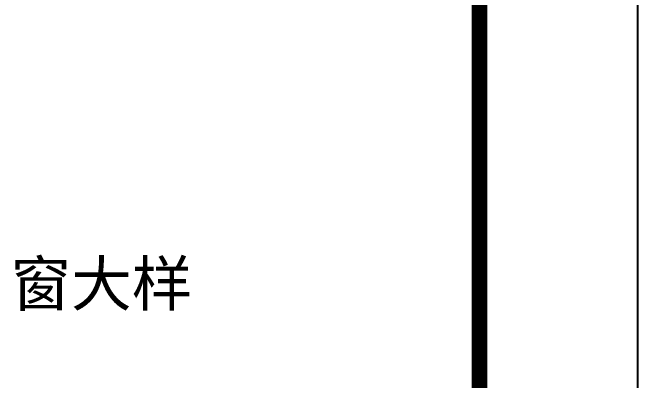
# Model space of a CAD drawing. Extents: x -518115 to 790560, y -210384 to 1628073.
# Drawn here: x 446387 to 448364, y 799569 to 800732 of the extents above; entities that cross this region are included whole.
import ezdxf
from ezdxf.enums import TextEntityAlignment as Align

# ---------------------------------------------------------------- set-up
doc = ezdxf.new("R2010")
doc.units = 0
doc.header["$LTSCALE"] = 1000
doc.header["$MEASUREMENT"] = 0
doc.layers.add('yichutu', color=7, linetype='Continuous', true_color=0xffffff, plot=False)
doc.layers.add('可改文字', color=6, linetype='Continuous', lineweight=18)
doc.layers.add('图框', color=140, linetype='Continuous')
doc.styles.add('宋体', font='', dxfattribs={"height": 50})
doc.styles.get('宋体').set_extended_font_data('SimSun')

# ---------------------------------------------------------------- blocks, each defined once
blk = doc.blocks.new('A$C549D2611')
at = {"layer": '图框'}
blk.add_lwpolyline([(0, 0), (42050, 0), (42050, -29700), (0, -29700)], close=True, dxfattribs=at)
blk.add_lwpolyline([(0, 0), (42050, 0), (42050, -29700), (0, -29700)], close=True, dxfattribs=at)
at = {"layer": '图框', "const_width": 50}
blk.add_lwpolyline([(41550, -29200), (41550, -500), (1250, -500), (1250, -29200)], close=True, dxfattribs=at)
blk = doc.blocks.new('yct-841-594-84100-59399.9999999999-100-1000.0')
at = {"layer": 'yichutu', "color": 7, "true_color": 0xffffff}
blk.add_lwpolyline([(0, 0), (0, 59400), (84100, 59400), (84100, 0)], close=True, dxfattribs=at)

msp = doc.modelspace()

# ---------------------------------------------------------------- block references
msp.add_blockref('A$C549D2611', (406314.1, 826573.7))
at = {"layer": 'yichutu', "xscale": 0.5, "yscale": 0.5, "zscale": 0.5}
msp.add_blockref('yct-841-594-84100-59399.9999999999-100-1000.0', (406314.1, 796873.7), dxfattribs=at)

# ---------------------------------------------------------------- texts
at = {"layer": '可改文字', "color": 3, "style": '宋体'}
msp.add_text('门窗表及门窗大样', height=140.64, dxfattribs=at).set_placement((446188.7, 799877.8), align=Align.MIDDLE)

doc.saveas('drawing.dxf')
